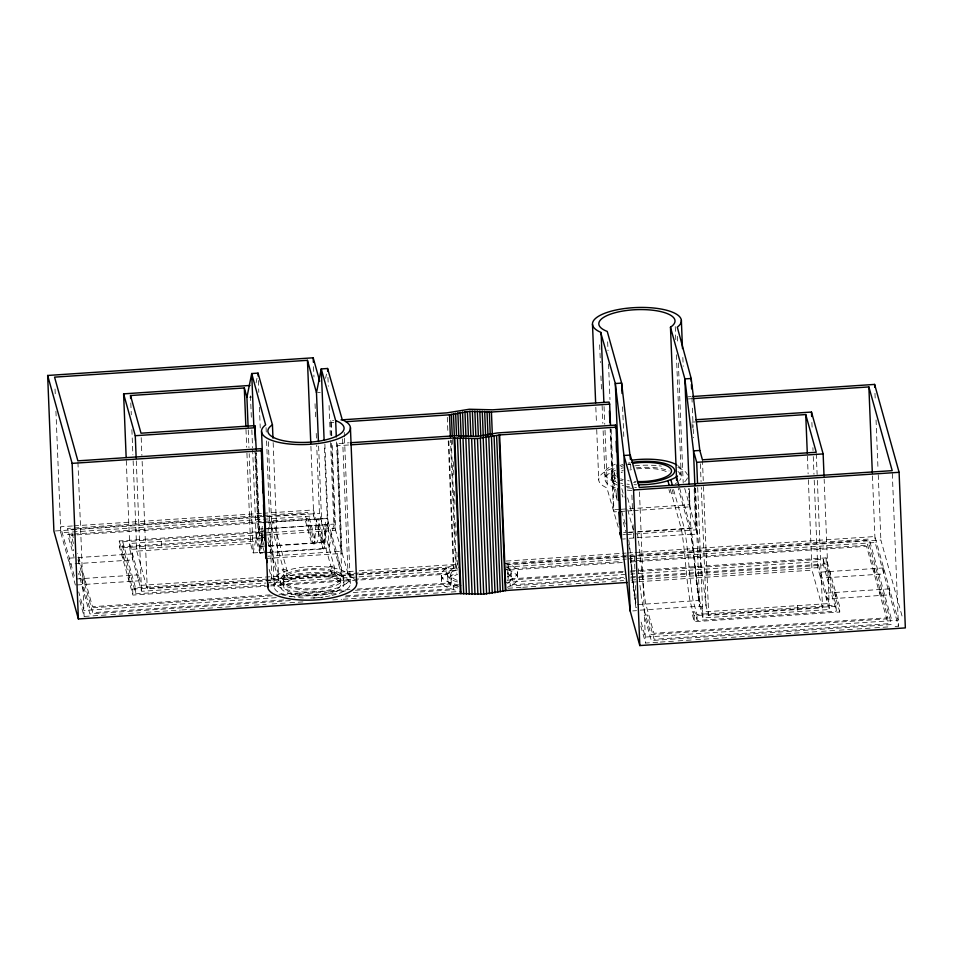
<?xml version="1.0" encoding="UTF-8"?>
<svg xmlns="http://www.w3.org/2000/svg" width="953" height="953" viewBox="0 0 953 953"><rect width="100%" height="100%" fill="white"/><g stroke="black" fill="none" stroke-linecap="round" stroke-linejoin="round"><path stroke-width="0.71" stroke-dasharray="4.76 3.57" d="M256.071 382.915L257.191 377.317M246.934 453.163L250.568 543.567L253.176 552.931L259.502 552.514L263.159 534.311M325.616 378.293L326.462 374.088M330.56 442.585L333.836 524.09L329.047 547.88L322.722 548.309L327.51 524.519L324.294 444.491M278.502 574.385L267.936 536.706M266.602 440.929L271.855 580.472A44.481 14.843 -2.3 0 0 269.782 582.354M508.676 580.591L513.989 577.589A38.12 12.723 -2.3 0 0 508.985 564.426L505.602 563.33M455.403 564.462L359.162 570.835M358.721 574.742L453.354 568.441L458.917 567.083M457.631 569.87L455.641 570.442A38.12 12.723 -2.3 0 0 450.328 572.396L446.135 574.611A38.12 12.723 -2.3 0 0 448.518 587.953L455.272 590.145A38.12 12.723 -2.3 0 0 457.237 590.586M249.46 397.163L251.985 396.996M317.742 392.624L320.268 392.457M331.275 435.342L330.679 420.583L333.633 420.392M687.911 396.829L690.865 396.639M330.679 420.583L331.263 422.679L334.217 422.489M687.006 399.021L691.437 398.723M268.079 556.207L341.424 551.334L337.1 443.61L348.917 442.823M337.1 443.61L337.672 445.706L349.465 444.92M691.938 422.143L694.892 421.941M72.392 525.973L60.563 526.759L75.144 579.067M73.869 525.865L261.706 513.381M263.183 513.274L313.466 509.938L322.483 542.317L268.746 545.89L268.007 543.234M261.753 515.502L67.472 528.427L73.691 550.751M263.231 515.406L307.724 512.452L316.158 542.745A62.267 4.61 86.2 0 0 318.552 530.845A65.007 4.813 86.2 0 1 320.947 518.944M75.358 528.963L70.927 529.26L73.679 539.148M76.848 528.867L264.874 516.359M266.363 516.264L304.853 513.703L313.001 542.948A62.267 4.61 86.2 0 0 315.395 531.059A65.007 4.813 86.2 0 1 317.79 519.159L331.275 567.595L331.525 573.587L329.524 566.416L332.692 566.213L334.92 574.206L334.67 568.226L319.446 513.405L316.706 445.242M55.381 530.964L261.587 517.253M267.519 516.86L319.446 513.405M55.929 411.219L60.801 532.739L313.704 515.918L323.186 548.904A68.616 5.075 86.2 0 0 325.402 537.897L325.581 533.68A58.657 4.336 86.2 0 1 327.391 524.686L266.9 528.855M72.154 534.109L67.711 534.407L73.929 556.731M73.643 534.014L307.962 518.432L315.026 543.794L311.869 544.008L305.091 519.695M75.609 534.955L71.165 535.241L73.917 545.14M77.086 534.847L326.974 518.337M264.041 522.732L327.272 518.527L341.591 570.18M263.028 528.808L257.965 529.141L253.176 552.931L249.186 453.64M264.16 528.891L333.836 524.09L348.524 575.374A44.481 14.843 -2.3 0 1 354.85 579.495M269.127 586.024L132.908 595.089L119.506 546.951L119.256 540.97L263.195 531.393M264.946 585.237L135.779 593.826L122.949 547.784L122.711 541.804L261.813 532.548L263.314 537.968M262.933 533.108L259.145 533.358L255.88 452.199M265.458 532.941L335.003 528.307L331.573 442.728M619.724 509.378L613.398 509.795L610.134 428.636M621.189 509.283L689.269 504.745L688.614 488.52M263.516 535.193L259.716 535.443L256.405 452.818M266.042 535.026L335.587 530.404L332.097 443.336M616.508 511.725L613.982 511.892L610.659 429.255M620.308 511.463L632.065 510.689M633.542 510.594L689.853 506.841L689.138 489.139M119.506 546.951L264.922 537.278M122.949 547.784L262.051 538.54L264.1 545.926M126.284 460.549L129.858 549.464L256.309 541.054L259.955 553.109A68.616 5.075 86.2 0 0 262.17 542.102L262.349 537.885A58.657 4.336 86.2 0 1 263.242 530.202M133.134 460.74L136.767 551.132L250.568 543.567M353.229 571.228L141.282 585.333L129.62 543.472L256.071 535.062L259.264 546.522L265.577 546.105M259.835 546.784L263.636 546.522M269.318 546.152L323.067 542.579M259.585 552.8L265.899 552.371M269.068 552.168L322.805 548.594M260.276 553.121L262.802 552.954M266.59 552.704L323.496 548.916M623.607 532.56L626.133 532.393L623.024 521.231M629.075 532.203L636.425 531.714M637.902 531.607L695.678 527.771L694.082 487.924M627.658 532.715L633.971 532.298M637.14 532.084L690.877 528.51A65.007 4.813 86.2 0 1 695.19 564.498A62.267 4.61 86.2 0 0 699.514 600.473L702.706 611.933L829.146 603.523L817.495 561.674L630.731 574.099M266.137 558.47L342.008 553.419L337.672 445.706M622.928 534.74L625.454 534.573M626.717 534.49L696.262 529.868L694.546 487.066M629.075 538.314L634.126 537.98M637.295 537.766L691.032 534.192L691.294 535.765A58.657 4.336 86.2 0 1 694.558 562.985L695.202 570.132A68.616 5.075 86.2 0 0 699.192 603.404L702.945 617.925L829.396 609.515L824.154 479.109M622.833 539.041L625.359 538.874M76.407 578.983L138.364 574.862L138.602 580.853L76.645 584.975M506.317 561.055L626.204 553.074M627.693 552.978L633.614 552.585M635.091 552.49L874.89 536.539L898.202 620.248L645.312 637.069L640.714 620.594M122.711 541.804L135.54 587.846L448.792 567.011L449.03 572.991L270.878 584.844M505.316 563.247L621.142 555.551M622.631 555.444L633.03 554.753M638.963 554.36L869.148 539.053L891.293 618.58L651.042 634.555L642.608 604.262A62.267 4.61 86.2 0 1 638.296 568.286M119.256 540.97L132.67 589.097L357.72 574.135M359.198 574.04L446.552 568.226L446.802 574.206L270.604 585.928M136.767 551.132L147.262 588.799L357.244 574.838M506.293 564.926L629.183 556.755M630.66 556.647L880.87 540.017L902.979 619.402M129.858 549.464L141.52 591.313L266.03 583.033M267.507 582.938L455.748 570.418L450.507 440.012M506.555 567.035L626.455 559.066M627.932 558.97L875.128 542.531L898.441 626.228L892.532 626.621M505.555 569.239L621.392 561.531M630.29 560.936L634.746 560.638M636.235 560.543L869.386 545.045L891.543 624.56L651.28 640.535L644.216 615.173L647.385 614.971L654.151 639.284L888.089 623.727L866.515 546.295L629.73 562.044M622.321 562.532L508.366 570.108L508.128 564.128L866.277 540.315L887.851 617.747L653.913 633.292L645.765 604.047A62.267 4.61 86.2 0 1 641.452 568.071A65.007 4.813 86.2 0 0 637.509 534.299M270.08 594.886L92.489 606.692L77.61 553.276M278.967 594.291L350.001 589.562M357.399 589.073L450.638 582.879L450.876 588.859L345.808 595.851M623.262 571.395L512.214 578.781L512.452 584.761L623.5 577.375M630.66 570.907L826.096 557.898L839.51 606.037L839.748 612.017L694.332 621.69L691.64 612.029L694.797 611.814L697.203 620.439L836.293 611.183L836.055 605.203L823.225 559.161L636.163 571.597M272.284 595.804L89.618 607.943L78.742 568.881M282.672 595.113L348.024 590.765M355.445 590.264L453.461 583.748L453.699 589.74L342.318 597.138M622.809 572.491L509.974 579.996L510.212 585.976L624.537 578.376M630.231 571.991L634.686 571.705M276.31 597.662L83.888 610.456L78.718 591.908M289.629 596.781L339.959 593.433M353.277 592.54L461.335 585.356M504.745 582.474L624.799 574.492M283.649 599.985L92.727 612.672L77.455 557.85M313.239 598.007L322.126 597.424M630.898 576.887L826.334 563.89L839.748 612.017M290.343 600.604L89.868 613.935L78.587 573.48M630.469 577.983L823.475 565.141L836.293 611.183M79.754 600.747L84.126 616.448L91.524 615.96M93.001 615.852L109.285 614.768M110.762 614.673L122.603 613.887M128.536 613.494L140.377 612.708M146.297 612.314L180.343 610.051M181.82 609.944L198.105 608.872M199.582 608.764L215.866 607.68M217.344 607.585L230.662 606.704M236.582 606.311L248.423 605.524M254.344 605.131L266.185 604.333M272.105 603.94L288.39 602.856M289.879 602.761L303.197 601.879M332.8 599.913L341.686 599.318M343.163 599.223L396.448 595.673M397.925 595.577L414.21 594.493M415.687 594.398L427.528 593.612M433.448 593.219L445.301 592.421M451.222 592.027L461.574 591.348M507.949 588.263L521.291 587.37M522.768 587.274L539.076 586.19M540.554 586.095L556.862 585.011M558.339 584.904L574.647 583.82M576.124 583.724L592.432 582.64M593.922 582.545L605.774 581.759M611.707 581.354L623.56 580.568M630.969 580.079L817.734 567.654L829.396 609.515M631.589 582.164L637.497 581.771M638.975 581.675L811.992 570.168L822.487 607.835L708.687 615.412L706.078 606.048L697.441 534.085L695.535 486.661M637.545 604.595L699.514 600.473M640.237 610.134L699.669 606.179M632.732 610.921L636.521 610.67M689.269 488.567L691.116 534.502L699.752 606.465L706.078 606.048L701.313 487.495M673.568 489.52L684.552 528.939A65.007 4.813 86.2 0 1 688.876 564.915A62.267 4.61 86.2 0 0 693.188 600.902L696.965 614.447L836.055 605.203M670.281 489.258L681.395 529.141A65.007 4.813 86.2 0 1 685.707 565.129A62.267 4.61 86.2 0 0 690.02 601.105L694.094 615.709L839.51 606.037M640.845 626.157L645.55 643.049L658.857 642.167M660.334 642.072L676.606 640.988M678.083 640.892L694.356 639.808M695.833 639.713L712.094 638.629M713.583 638.534L729.843 637.45M731.32 637.343L766.82 634.984M768.297 634.889L784.569 633.805M786.046 633.709L802.319 632.625M803.796 632.53L820.056 631.446M821.546 631.351L837.806 630.267M839.283 630.171L855.556 629.087M857.033 628.992L873.305 627.908M874.783 627.813L891.055 626.729M620.546 483.1L622.619 483.493M507.592 569.846L509.224 570.418A38.12 12.723 -2.3 0 1 514.227 583.581L508.926 586.583A38.12 12.723 -2.3 0 1 507.27 587.262M677.917 467.47L679.465 468.102A44.481 14.843 -2.3 0 1 687.435 475.035M613.339 481.062L616.15 491.45M618.259 527.235L606.882 487.853A44.481 14.843 -2.3 0 1 602.796 473.2L604.107 472.283A44.481 14.843 -2.3 0 1 615.185 467.435M684.719 488.424L697.441 534.085L691.116 534.502L678.274 488.401M679.596 488.007L690.877 528.51M672.187 489.651L673.294 493.642L670.138 493.857L668.935 489.556M627.61 497.895L632.375 514.989M621.821 488.663L624.167 497.109M627.705 509.772L633.578 530.892M621.975 494.345L622.714 497.013M621.701 511.368L625.275 524.186M617.187 500.254L613.494 487.019L611.171 429.219M327.51 524.519L341.913 576.208L336.492 441.346M267.948 541.864L278.681 580.413L277.633 581.151A38.12 12.723 -2.3 0 0 281.123 593.707L282.636 594.315A38.12 12.723 -2.3 0 0 291.916 596.745M264.386 552.192L257.965 529.141L254.868 452.079M269.163 569.346L272.201 580.234M60.801 532.739L75.382 585.059M630.183 557.803L636.175 607.728M892.318 473.593L898.441 626.228M874.973 393.303L875.271 400.713M876.045 419.975L878.011 468.876M878.249 474.808L880.87 540.017M879.976 589.49L880.215 595.47M872.448 475.845L875.128 542.531M874.151 568.56L874.389 574.552M835.721 592.432L835.96 598.413M829.884 571.502L830.134 577.494M826.096 557.898L826.334 563.89M823.225 559.161L823.475 565.141M816.292 453.723L817.126 474.475M817.364 480.395L822.487 607.835M811.896 422.429L812.135 428.362M812.909 447.624L813.028 450.59M813.266 456.511L813.981 474.296M814.219 480.229L817.734 567.654M807.405 456.07L808.12 473.844M808.358 479.776L811.992 570.168M797.542 605.631L797.78 611.612M702.432 459.811L703.266 480.55M703.505 486.483L708.687 615.412M700.36 463.777L701.074 481.563M697.703 487.519L702.945 617.925M691.961 397.746L692.14 402.19M692.378 408.122L693.153 427.385M693.212 428.862L693.57 437.761M694.987 487.912L699.752 606.465M691.997 423.62L692.176 428.04M696.965 614.447L697.203 620.439M694.094 615.709L694.332 621.69M682.848 357.446L683.206 366.333M677.309 336.278L677.607 343.688M678.381 362.95L683.206 482.992M675.248 326.605L675.784 339.947M676.38 354.766L681.252 476.274M639.475 491.903L645.55 643.049M630.636 463.956L630.934 471.366M631.887 495.084L632.542 511.38M633.078 524.722L633.733 541.018M634.329 555.837L634.912 570.656M635.508 585.476L636.104 600.295M622.595 406.812L623.786 436.45M616.198 492.641L616.388 497.43M614.375 473.26L614.614 479.252M607.657 341.793L608.014 350.68M608.55 364.022L609.98 399.581M611.195 473.403L611.433 479.395M604.059 406.526L604.774 424.311M605.012 430.244L607.335 488.031M599.675 344.819L600.39 362.605M600.926 375.935L601.581 392.243M602.117 405.573L602.832 423.358M603.13 430.768L605.095 479.669M595.828 407.336L596.483 423.644M596.721 429.565L598.734 479.955M517.467 571.8L517.705 577.792M511.118 572.086L511.356 578.078M507.949 572.229L508.187 578.209M452.389 439.464L452.687 446.874M453.283 461.693L453.878 476.512M454.474 491.331L455.069 506.15M455.725 522.458L456.261 535.789M456.916 552.085L457.452 565.427M451.269 440.203L456.392 567.654M448.839 440.822L453.962 568.274M447.291 417.295L447.886 432.114M448.244 441.001L453.354 568.441M450.829 574.778L451.067 580.758M447.648 574.909L447.886 580.901M441.299 575.195L441.537 581.187M344.247 432.4L344.426 436.843M344.486 438.32L350.311 583.546M342.592 438.856L348.071 575.183M343.723 577.84L343.962 583.832M340.555 577.983L340.793 583.975M338.768 559.804L339.006 565.784M331.263 422.679L331.799 435.962M327.939 377.388L328.297 386.275M329.071 405.537L330.322 436.665M324.878 444.146L329.047 547.88M318.612 446.052L322.722 548.309M321.113 537.385L321.352 543.377M313.549 366.702L313.966 377.066M315.038 403.75L315.693 420.047M316.229 433.389L316.467 439.309M310.904 446.266L313.704 515.918M283.434 580.532L283.672 586.512M280.253 580.675L280.492 586.655M273.154 442.597L278.681 580.413A38.12 12.723 -2.3 0 1 282.934 578.149L288.247 576.208A38.12 12.723 -2.3 0 1 330.393 573.396L336.576 574.576A38.12 12.723 -2.3 0 1 341.829 576.172L343.33 576.779A38.12 12.723 -2.3 0 1 346.832 589.335L345.713 590.121A38.12 12.723 -2.3 0 1 332.144 595.387M268.317 441.715L274.154 586.941M266.066 427.599L266.244 432.043M258.334 380.533L258.811 392.386M259.407 407.205L260.24 427.945M261.813 532.548L262.051 538.54M255.511 453.223L259.502 552.514M250.472 395.829L251.366 418.057M251.842 429.91L252.557 447.696M252.616 449.173L256.309 541.054M248.233 429.934L248.947 447.719M245.981 429.458L246.696 447.243M161.236 541.375L161.474 547.356M141.187 437.653L141.902 455.427M142.14 461.359L147.262 588.799M136.279 460.907L141.52 591.313M130.811 402.94L131.288 414.793M131.883 429.612L132.896 454.807M135.54 587.846L135.779 593.826M132.67 589.097L132.908 595.089M128.881 575.493L129.12 581.485M123.044 554.575L123.294 560.555M84.626 578.435L84.865 584.427M77.932 462.324L84.126 616.448M78.789 557.517L79.028 563.497M55.036 388.991L55.274 394.923M677.964 471.544A38.12 12.723 -2.3 0 1 679.56 480.455M676.654 482.849A38.12 12.723 -2.3 0 1 675.403 483.612M631.887 490.545A38.12 12.723 -2.3 0 1 627.229 490.116M615.209 487.626A38.12 12.723 -2.3 0 1 613.577 487.054L612.064 486.435A38.12 12.723 -2.3 0 1 608.574 473.879L609.694 473.093A38.12 12.723 -2.3 0 1 615.531 470.198M621.177 468.364A38.12 12.723 -2.3 0 1 623.262 467.828M634.758 465.85A38.12 12.723 -2.3 0 1 656.82 465.6M659.107 465.838A38.12 12.723 -2.3 0 1 661.334 466.136M329.976 595.875A38.12 12.723 -2.3 0 1 325.426 596.721M323.067 597.066A38.12 12.723 -2.3 0 1 310.749 598.019M303.352 597.948A38.12 12.723 -2.3 0 1 294.06 597.09M687.375 477.941A44.481 14.843 -2.3 0 1 683.539 482.754M627.777 464.587A44.481 14.843 -2.3 0 1 630.541 464.182M677.726 465.564A38.12 12.723 -2.3 0 1 679.322 474.463M636.497 484.767A38.12 12.723 -2.3 0 1 634.055 484.696M629.29 484.362A38.12 12.723 -2.3 0 1 626.991 484.124M614.971 481.634A38.12 12.723 -2.3 0 1 608.336 467.899L609.443 467.113A38.12 12.723 -2.3 0 1 615.293 464.218M635.961 607.609A68.616 5.075 86.2 0 1 631.97 574.337L631.339 567.19A58.657 4.336 86.2 0 0 630.088 554.944M635.913 602.522A62.267 4.61 86.2 0 1 631.97 568.703A65.007 4.813 86.2 0 0 628.777 539.851M628.754 544.413A58.657 4.336 86.2 0 1 629.421 549.428M459.072 584.999A38.12 12.723 -2.3 0 1 455.034 584.165L448.279 581.961A38.12 12.723 -2.3 0 1 445.897 568.619L450.09 566.404A38.12 12.723 -2.3 0 1 457.392 563.89M631.803 488.293A31.771 10.602 -2.3 0 1 626.24 487.555M617.258 485.029A31.771 10.602 -2.3 0 1 616.317 473.272M621.618 470.949A31.771 10.602 -2.3 0 1 623.191 470.448M636.151 467.875A31.771 10.602 -2.3 0 1 669.089 470.925M636.509 487.495A28.59 9.542 -2.3 0 1 634.71 487.4M629.552 486.852A28.59 9.542 -2.3 0 1 626.383 486.304M623.512 485.601A28.59 9.542 -2.3 0 1 622.202 485.208M617.079 482.79A28.59 9.542 -2.3 0 1 616.365 482.242M615.781 481.67A28.59 9.542 -2.3 0 1 615.888 476.119M621.201 472.652A28.59 9.542 -2.3 0 1 622.44 472.14M629.862 469.996A28.59 9.542 -2.3 0 1 631.541 469.662M636.854 468.888A28.59 9.542 -2.3 0 1 668.458 472.628M636.27 481.515A28.59 9.542 -2.3 0 1 634.472 481.42M629.302 480.872A28.59 9.542 -2.3 0 1 627.693 480.61M623.274 479.621A28.59 9.542 -2.3 0 1 620.737 478.799M616.126 476.25A28.59 9.542 -2.3 0 1 615.638 470.139M620.963 466.672A28.59 9.542 -2.3 0 1 623.536 465.672M627.991 464.385A28.59 9.542 -2.3 0 1 629.623 464.016M635.532 482.575A31.771 10.602 -2.3 0 1 633.531 482.468M622.643 480.872A31.771 10.602 -2.3 0 1 619.629 480.026M615.864 478.501A31.771 10.602 -2.3 0 1 616.079 467.292M619.903 465.505A31.771 10.602 -2.3 0 1 622.94 464.456M628.146 463.134A31.771 10.602 -2.3 0 1 630.016 462.753M507.711 573.539A31.771 10.602 -2.3 0 1 507.532 583.546M457.774 587.965A31.771 10.602 -2.3 0 1 456.594 573.003M507.484 576.386A28.59 9.542 -2.3 0 1 507.413 580.722M458.655 586.714A28.59 9.542 -2.3 0 1 457.654 574.171M507.604 571.002A28.59 9.542 -2.3 0 1 507.544 574.111M457.19 580.306A28.59 9.542 -2.3 0 1 457.416 568.179M506.186 569.239A28.59 9.542 -2.3 0 1 507.246 570.394M506.448 566.987A31.771 10.602 -2.3 0 1 507.294 577.566M457.535 581.985A31.771 10.602 -2.3 0 1 456.344 567.023M268.067 532.108A65.007 4.813 86.2 0 1 270.366 522.315L284.089 571.586L284.339 577.566L282.112 569.572L285.269 569.358L287.258 576.529L287.02 570.537L273.535 522.101A65.007 4.813 86.2 0 0 271.14 534.002A62.267 4.61 86.2 0 1 268.746 545.89M259.264 546.522A62.267 4.61 86.2 0 0 261.658 534.633A65.007 4.813 86.2 0 1 263.207 522.84M322.483 542.317A62.267 4.61 86.2 0 0 324.878 530.428A65.007 4.813 86.2 0 1 327.272 518.527M346.594 583.355L345.474 584.141A38.12 12.723 -2.3 0 1 282.398 588.335L280.885 587.727A38.12 12.723 -2.3 0 1 282.696 572.169L288.009 570.216A38.12 12.723 -2.3 0 1 330.155 567.416L336.338 568.596A38.12 12.723 -2.3 0 1 346.594 583.355M132.538 553.943L69.307 558.148L69.545 564.128L132.777 559.923L132.538 553.943M883.634 567.928L820.402 572.134L820.64 578.126L883.872 573.92L883.634 567.928M889.459 588.859L826.239 593.064L826.477 599.044L889.697 594.839L889.459 588.859M295.299 594.827A31.771 10.602 -2.3 0 0 343.95 584.523A31.771 10.602 -2.3 0 0 297.443 576.386A31.771 10.602 -2.3 0 0 295.299 594.827M296.991 593.862A28.59 9.542 -2.3 0 0 340.781 584.594A28.59 9.542 -2.3 0 0 298.92 577.268A28.59 9.542 -2.3 0 0 296.991 593.862M296.752 587.882A28.59 9.542 -2.3 0 0 340.543 578.614A28.59 9.542 -2.3 0 0 298.682 571.288A28.59 9.542 -2.3 0 0 296.752 587.882M295.061 588.835A31.771 10.602 -2.3 0 0 343.711 578.542A31.771 10.602 -2.3 0 0 297.205 570.394A31.771 10.602 -2.3 0 0 295.061 588.835"/><path stroke-width="1.43" d="M248.114 426.968L246.922 397.33L251.711 373.54L258.037 373.123L272.439 424.812L272.975 438.142M318.445 441.608L316.479 392.707L321.256 368.918L327.582 368.489L342.27 419.773A44.481 14.843 -2.3 0 1 346.356 434.425L345.046 435.342A44.481 14.843 -2.3 0 1 271.45 440.226L269.687 439.524A44.481 14.843 -2.3 0 1 265.613 424.871L251.711 373.54L253.855 426.884M272.439 424.812L271.379 425.55A38.12 12.723 -2.3 0 0 274.881 438.106L276.382 438.714A38.12 12.723 -2.3 0 0 339.471 434.52L340.578 433.734A38.12 12.723 -2.3 0 0 337.088 421.178L335.659 420.607L321.256 368.918L324.115 440.048M676.618 480.419L670.471 327.213L671.52 326.474A38.12 12.723 -2.3 0 0 668.029 313.918L666.516 313.299A38.12 12.723 -2.3 0 0 603.44 317.504L602.32 318.278A38.12 12.723 -2.3 0 0 605.822 330.846L607.24 331.418L621.642 383.106L630.457 459.513M676.416 476.869L678.81 485.208M346.046 421.702L449.494 414.817L469.877 411.327L491.426 412.03L609.658 404.167L610.48 424.824M350.942 444.825L454.104 437.963L477.453 438.535L499.646 434.925L616.067 427.182L620.391 534.907M319.72 381.248L313.192 357.804L47.65 375.47L53.904 531.071L78.384 618.962L460.359 593.552L483.707 594.136L505.888 590.526L627.145 582.462M316.479 392.707L307.45 360.317L54.559 377.138L77.872 460.847L261.229 448.649L266.137 558.47M126.165 457.583L123.604 393.863L250.055 385.453M130.632 398.497L130.513 395.531L244.313 387.966L246.922 397.33M256.286 449.864L254.808 425.634L141.008 433.198L130.513 395.531M340.995 419.904L447.112 412.84L469.293 409.242L492.641 409.814L609.074 402.071L609.658 404.167M692.355 396.531L874.616 384.416L899.096 472.307L905.35 627.908L639.808 645.562L630.207 611.087L621.57 539.124L615.316 383.523L600.628 332.252A44.481 14.843 -2.3 0 1 596.554 317.599L597.853 316.682A44.481 14.843 -2.3 0 1 671.46 311.786L673.211 312.501A44.481 14.843 -2.3 0 1 677.297 327.153L691.187 378.484L699.824 450.447L702.432 459.811L816.233 452.246L805.738 414.567L696.369 421.845M123.604 393.863L135.266 435.712L255.392 427.73M692.914 398.628L868.874 386.93L892.199 470.639L639.296 487.459L630.278 455.069L623.953 455.486L615.316 383.523L621.642 383.106L622.059 393.482M350.394 442.728L455.331 435.747L476.869 436.438L497.252 432.96L615.483 425.098L616.067 427.182M695.809 419.749L811.48 412.053L823.142 453.914L824.035 476.143M47.65 375.47L72.13 463.361L261.813 450.745M699.824 450.447L693.498 450.864L684.862 378.901L670.471 327.213M694.868 484.946L693.498 450.864L696.691 462.324L823.142 453.914M630.207 611.087L623.953 455.486L633.554 489.973L899.096 472.307M670.829 479.669L672.401 485.291M667.898 480.705L669.089 484.982M619.807 532.81L621.57 539.124M267.269 562.544L265.434 553.419M874.616 384.416L874.735 387.383M868.874 386.93L872.329 472.879M811.48 412.053L811.658 416.509M805.738 414.567L807.286 453.104M696.691 462.324L697.525 483.064M691.306 381.45L691.187 378.484L684.862 378.901L689.09 484.112M691.425 384.404L691.604 388.86M681.359 320.399L682.491 348.56M633.554 489.973L639.808 645.562M615.483 425.098L615.602 428.04M616.138 441.322L616.555 451.651M617.091 464.933L617.556 476.738M618.032 488.544L618.509 500.349M618.985 512.154L619.462 523.959M609.432 410.934L609.908 422.739M601.093 332.43L603.88 402.083M592.492 324.354L595.649 402.893M499.646 434.925L505.888 590.526M499.038 435.104L505.293 590.705M496.608 435.724L502.862 591.325M494.083 436.295L500.337 591.896M491.426 412.03L492.379 435.735M491.462 436.819L497.716 592.409M489.318 411.756L490.271 435.461M488.77 437.272L495.024 592.873M487.019 411.505L488.031 436.7M486.018 437.677L492.26 593.278M484.66 411.327L485.673 436.51M482.254 411.184L483.266 436.379M483.195 438.023L489.449 593.624M479.812 411.1L480.824 436.295M480.348 438.309L486.59 593.91M477.346 411.077L478.358 436.271M477.453 438.535L483.707 594.136M474.856 411.112L475.869 436.307M474.558 438.702L480.8 594.303M472.366 411.196L473.379 436.391M471.64 438.797L477.894 594.398M469.877 411.327L470.889 436.522M468.745 438.833L474.987 594.434M467.399 411.517L468.411 436.712M464.957 411.767L465.969 436.962M465.862 438.797L472.116 594.398M462.539 412.065L463.551 437.26M463.015 438.702L469.257 594.303M460.18 412.411L461.192 437.606M460.204 438.547L466.458 594.148M457.869 412.804L458.822 436.522M457.464 438.332L463.706 593.922M455.629 413.257L456.523 435.485M454.784 438.046L461.026 593.648M453.461 413.745L454.355 435.974M454.104 437.963L460.359 593.552M451.377 414.269L452.27 436.498M449.494 414.817L450.388 437.046M350.418 427.671L356.66 583.26M335.659 420.607L336.314 436.903M327.582 368.489L327.701 371.456M313.192 357.804L313.37 362.259M307.45 360.317L310.785 443.312M261.551 431.626L267.793 587.227M261.587 457.511L262.051 469.317M262.528 481.122L263.004 492.927M263.481 504.733L263.957 516.538M264.481 529.808L264.898 540.148M258.037 373.123L258.156 376.09M254.808 425.634L255.404 440.393M244.313 387.966L245.862 426.491M135.266 435.712L136.16 457.94M72.13 463.361L78.384 618.962M356.124 581.354A44.481 14.843 -2.3 0 1 352.598 590.014L351.3 590.931A44.481 14.843 -2.3 0 1 277.692 595.828L275.941 595.113A44.481 14.843 -2.3 0 1 268.424 584.296M677.535 476.083A38.12 12.723 -2.3 0 1 672.234 479.085L666.921 481.027A38.12 12.723 -2.3 0 1 638.963 484.803M632.101 460.168A38.12 12.723 -2.3 0 1 672.532 462.92L674.033 463.527A38.12 12.723 -2.3 0 1 676.642 464.85M633.03 463.384A28.59 9.542 -2.3 0 1 671.389 470.103A28.59 9.542 -2.3 0 1 638.105 481.575M631.934 462.431A31.771 10.602 -2.3 0 1 674.545 469.889A31.771 10.602 -2.3 0 1 637.569 482.647"/></g></svg>
